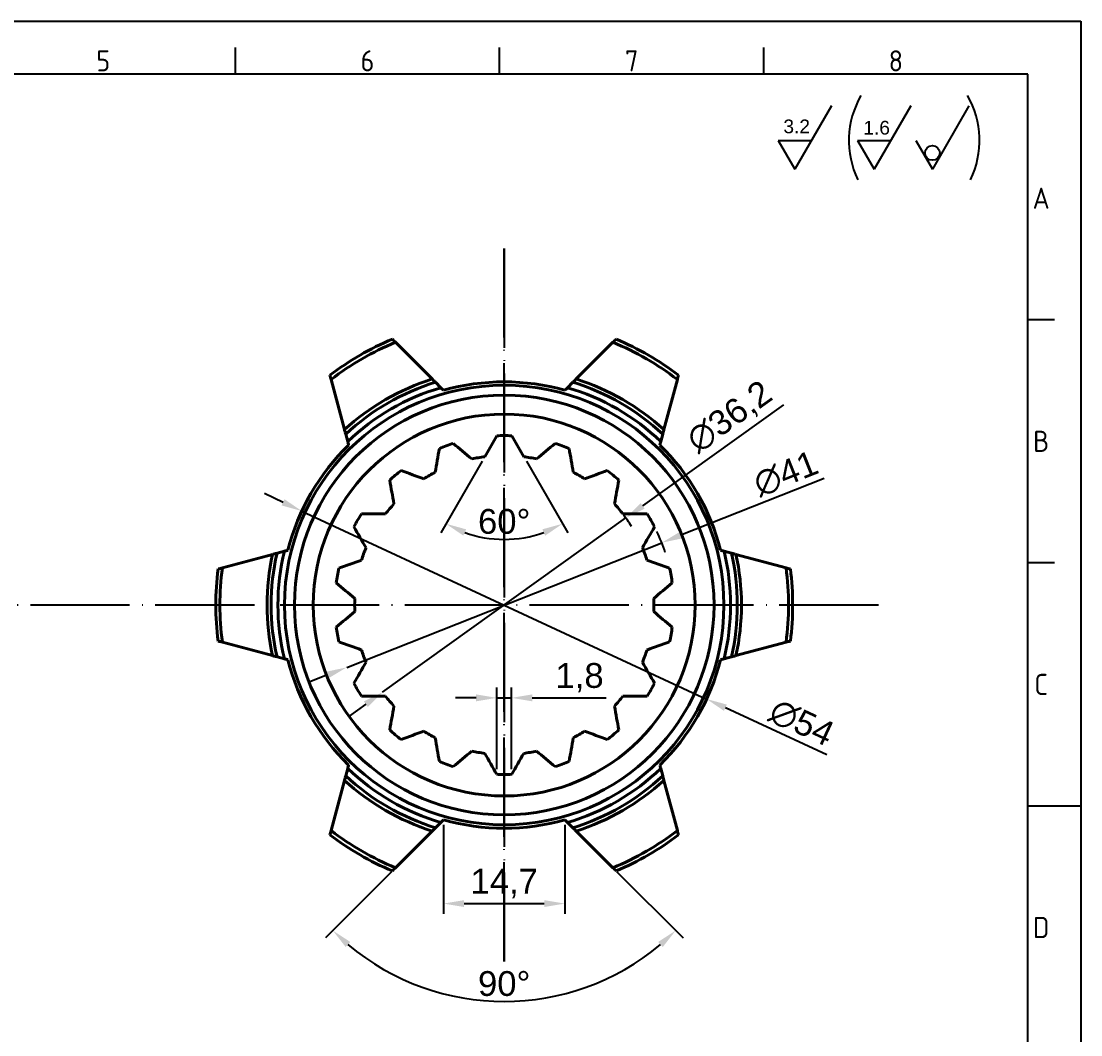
# Model space of a CAD drawing. Header units: millimetres. Extents: x 2521 to 2789, y 1164 to 1354.
# Drawn here: x 2660.9 to 2789.1, y 1231.5 to 1354.2 of the extents above; entities that cross this region are included whole.
import ezdxf
from ezdxf.enums import TextEntityAlignment as Align

# ---------------------------------------------------------------- set-up
doc = ezdxf.new("R2010")
doc.units = ezdxf.units.MM
doc.linetypes.add('ACAD_ISO04W100', pattern=[30, 24, -3, 0, -3])
doc.linetypes.add('ACAD_ISO05W100', pattern=[33, 24, -3, 0, -3, 0, -3])
for name, color, linetype, lineweight in [('AM_0', 7, 'Continuous', 40), ('AM_4', 1, 'ACAD_ISO04W100', 25), ('AM_5', 3, 'Continuous', 25), ('AM_BOR', 2, 'ACAD_ISO05W100', 35)]:
    doc.layers.add(name, color=color, linetype=linetype, lineweight=lineweight)
doc.styles.add('ACISOTS', font='isocp.shx', dxfattribs={"height": 1})
doc.styles.get("Standard").update_dxf_attribs({"font": 'arial.ttf'})
doc.dimstyles.new('ISO-25', dxfattribs={"dimtxt": 3, "dimasz": 2.5, "dimexe": 1.25, "dimexo": 0.625, "dimtad": 1, "dimtxsty": 'Standard', "dimcen": 2.5, "dimadec": 0, "dimazin": 0, "dimtfac": 1, "dimtmove": 0, "dimatfit": 3, "dimfxl": 1, "dimarcsym": 0})

# ---------------------------------------------------------------- blocks, each defined once
blk = doc.blocks.new('A3 ZTL')
for p, q in [((401.17, 280.82), (19.57, 280.82)), ((401.17, 9.78), (401.17, 280.82))]:
    blk.add_line(p, q)
at = {"layer": 'AM_BOR', "color": 135, "linetype": 'Continuous', "lineweight": 25}
for p, q in [((0, 290.61), (410.96, 290.61)), ((410.96, 290.61), (410.96, 0))]:
    blk.add_line(p, q, dxfattribs=at)
at = {"layer": 'AM_BOR', "color": 135, "lineweight": 25}
for p, q in [((254.4, 280.82), (254.4, 285.71)), ((303.33, 280.82), (303.33, 285.71)), ((352.25, 280.82), (352.25, 285.71)), ((406.07, 235.32), (401.17, 235.32)), ((406.07, 190.31), (401.17, 190.31)), ((401.17, 145.3), (410.96, 145.3))]:
    blk.add_line(p, q, dxfattribs=at)
at = {"layer": 'AM_BOR', "color": 135, "lineweight": 25, "style": 'ACISOTS'}
for s, p in [('5', (229.94, 283.27)), ('6', (278.86, 283.27)), ('7', (327.79, 283.27)), ('8', (376.71, 283.27)), ('A', (403.62, 257.83)), ('B', (403.62, 212.82)), ('C', (403.62, 167.81)), ('D', (403.62, 122.8))]:
    blk.add_text(s, height=3.91, dxfattribs=at).set_placement(p, align=Align.MIDDLE)
blk = doc.blocks.new('*D17')
at = {"layer": 'AM_5', "color": 0, "lineweight": -2, "transparency": 16777216}
for p, q in [((2716.66, 1300.94), (2711.66, 1292.28)), ((2722.01, 1300.94), (2727.01, 1292.28))]:
    blk.add_line(p, q, dxfattribs=at)
blk.add_arc((2719.33, 1305.57), 14.1, 250.1752, 289.8248, dxfattribs=at)
at = {"layer": 'AM_5', "color": 0, "transparency": 16777216}
for points in [[(2714.38, 1291.93), (2714.73, 1292.69), (2712.29, 1293.36)], [(2723.94, 1292.69), (2724.29, 1291.93), (2726.38, 1293.36)]]:
    blk.add_solid(points, dxfattribs=at)
at = {"layer": 'Defpoints', "color": 0, "transparency": 16777216}
for p in [(2718.43, 1304.01), (2720.23, 1304.01), (2716.97, 1301.48), (2721.7, 1301.48), (2716.89, 1291.69)]:
    blk.add_point(p, dxfattribs=at)
at = {"layer": 'AM_5', "color": 0, "transparency": 16777216, "insert": (2719.33, 1293.63), "char_height": 3, "attachment_point": 5}
blk.add_mtext('60°', dxfattribs=at)
blk = doc.blocks.new('*D18')
at = {"layer": 'AM_5', "color": 0, "lineweight": -2, "transparency": 16777216}
for p, q in [((2705.74, 1251.31), (2697.7, 1243.27)), ((2732.93, 1251.31), (2740.97, 1243.27))]:
    blk.add_line(p, q, dxfattribs=at)
blk.add_arc((2719.33, 1264.9), 29.34, 229.8832, 310.1168, dxfattribs=at)
at = {"layer": 'AM_5', "color": 0, "transparency": 16777216}
for points in [[(2700.15, 1242.16), (2700.71, 1242.77), (2698.59, 1244.15)], [(2737.96, 1242.77), (2738.52, 1242.16), (2740.08, 1244.15)]]:
    blk.add_solid(points, dxfattribs=at)
at = {"layer": 'Defpoints', "color": 0, "transparency": 16777216}
for p in [(2710.62, 1256.19), (2728.05, 1256.19), (2706.18, 1251.75), (2732.49, 1251.75), (2711.74, 1236.56)]:
    blk.add_point(p, dxfattribs=at)
at = {"layer": 'AM_5', "color": 0, "transparency": 16777216, "insert": (2719.33, 1237.72), "char_height": 3, "attachment_point": 5}
blk.add_mtext('90°', dxfattribs=at)
blk = doc.blocks.new('*D19')
at = {"layer": 'AM_5', "color": 0, "lineweight": -2, "transparency": 16777216}
for p, q in [((2718.43, 1263.68), (2718.43, 1273.55)), ((2720.23, 1263.68), (2720.23, 1273.55)), ((2715.93, 1272.3), (2713.43, 1272.3)), ((2718.43, 1272.3), (2720.23, 1272.3)), ((2722.73, 1272.3), (2731.67, 1272.3))]:
    blk.add_line(p, q, dxfattribs=at)
at = {"layer": 'AM_5', "color": 0, "transparency": 16777216}
for points in [[(2715.93, 1272.72), (2715.93, 1271.88), (2718.43, 1272.3)], [(2722.73, 1272.72), (2722.73, 1271.88), (2720.23, 1272.3)]]:
    blk.add_solid(points, dxfattribs=at)
at = {"layer": 'Defpoints', "color": 0, "transparency": 16777216}
for p in [(2720.23, 1272.3), (2718.43, 1263.05), (2720.23, 1263.05)]:
    blk.add_point(p, dxfattribs=at)
at = {"layer": 'AM_5', "color": 0, "transparency": 16777216, "insert": (2728.45, 1274.73), "char_height": 3, "attachment_point": 5}
blk.add_mtext('1,8', dxfattribs=at)
blk = doc.blocks.new('*D20')
at = {"layer": 'AM_5', "color": 0, "lineweight": -2, "transparency": 16777216}
for p, q in [((2711.98, 1256.93), (2711.98, 1246.16)), ((2726.68, 1256.93), (2726.68, 1246.16)), ((2714.48, 1247.41), (2724.18, 1247.41))]:
    blk.add_line(p, q, dxfattribs=at)
at = {"layer": 'AM_5', "color": 0, "transparency": 16777216}
for points in [[(2714.48, 1247.83), (2714.48, 1247), (2711.98, 1247.41)], [(2724.18, 1247.83), (2724.18, 1247), (2726.68, 1247.41)]]:
    blk.add_solid(points, dxfattribs=at)
at = {"layer": 'Defpoints', "color": 0, "transparency": 16777216}
for p in [(2711.98, 1257.55), (2726.68, 1257.55), (2726.68, 1247.41)]:
    blk.add_point(p, dxfattribs=at)
at = {"layer": 'AM_5', "color": 0, "transparency": 16777216, "insert": (2719.33, 1249.84), "char_height": 3, "attachment_point": 5}
blk.add_mtext('14,7', dxfattribs=at)
blk = doc.blocks.new('*D21')
at = {"layer": 'AM_5', "color": 0, "lineweight": -2, "transparency": 16777216}
for p, q in [((2753.11, 1307.74), (2736.08, 1295.53)), ((2704.62, 1272.99), (2734.05, 1294.08)), ((2702.59, 1271.53), (2700.56, 1270.08))]:
    blk.add_line(p, q, dxfattribs=at)
blk.add_arc((2719.33, 1283.53), 18.1, 31.6693, 37.5038, dxfattribs=at)
at = {"layer": 'AM_5', "color": 0, "transparency": 16777216}
for points in [[(2735.84, 1295.87), (2736.32, 1295.19), (2734.05, 1294.08)], [(2702.35, 1271.87), (2702.83, 1271.19), (2704.62, 1272.99)]]:
    blk.add_solid(points, dxfattribs=at)
at = {"layer": 'Defpoints', "color": 0, "transparency": 16777216}
for p in [(2734.05, 1294.08), (2704.62, 1272.99)]:
    blk.add_point(p, dxfattribs=at)
at = {"layer": 'AM_5', "color": 0, "transparency": 16777216, "insert": (2746.68, 1306.18), "char_height": 3, "attachment_point": 5, "rotation": 35.6262}
blk.add_mtext('∅36,2', dxfattribs=at)
blk = doc.blocks.new('*D22')
at = {"layer": 'AM_5', "color": 0, "lineweight": -2, "transparency": 16777216}
for p, q in [((2758.06, 1298.85), (2740.72, 1291.99)), ((2700.27, 1275.99), (2738.4, 1291.07)), ((2697.95, 1275.07), (2695.62, 1274.15))]:
    blk.add_line(p, q, dxfattribs=at)
blk.add_arc((2719.33, 1283.53), 20.5, 18.0861, 25.7369, dxfattribs=at)
at = {"layer": 'AM_5', "color": 0, "transparency": 16777216}
for points in [[(2740.57, 1292.38), (2740.88, 1291.6), (2738.4, 1291.07)], [(2697.79, 1275.46), (2698.1, 1274.69), (2700.27, 1275.99)]]:
    blk.add_solid(points, dxfattribs=at)
at = {"layer": 'Defpoints', "color": 0, "transparency": 16777216}
for p in [(2738.4, 1291.07), (2700.27, 1275.99)]:
    blk.add_point(p, dxfattribs=at)
at = {"layer": 'AM_5', "color": 0, "transparency": 16777216, "insert": (2753.41, 1299.42), "char_height": 3, "attachment_point": 5, "rotation": 21.5797}
blk.add_mtext('∅41', dxfattribs=at)
blk = doc.blocks.new('*D23')
at = {"layer": 'AM_5', "color": 0, "lineweight": -2, "transparency": 16777216}
for p, q in [((2692.58, 1295.95), (2690.31, 1297.01)), ((2694.84, 1294.9), (2743.82, 1272.16)), ((2758.37, 1265.41), (2746.09, 1271.11))]:
    blk.add_line(p, q, dxfattribs=at)
at = {"layer": 'AM_5', "color": 0, "transparency": 16777216}
for points in [[(2692.75, 1296.33), (2692.4, 1295.58), (2694.84, 1294.9)], [(2746.27, 1271.49), (2745.92, 1270.73), (2743.82, 1272.16)]]:
    blk.add_solid(points, dxfattribs=at)
at = {"layer": 'Defpoints', "color": 0, "transparency": 16777216}
for p in [(2694.84, 1294.9), (2743.82, 1272.16)]:
    blk.add_point(p, dxfattribs=at)
at = {"layer": 'AM_5', "color": 0, "transparency": 16777216, "insert": (2755.32, 1269.3), "char_height": 3, "attachment_point": 5, "rotation": 335.0972}
blk.add_mtext('∅54', dxfattribs=at)

msp = doc.modelspace()

# ---------------------------------------------------------------- linework, layer by layer
at = {"layer": 'AM_0'}
for p, q in [((2706.179, 1315.318), (2710.619, 1310.878)), ((2728.049, 1310.878), (2732.489, 1315.318)), ((2700.01, 1304.752), (2698.385, 1310.818)), ((2711.018, 1310.479), (2711.672, 1309.825)), ((2726.996, 1309.825), (2727.65, 1310.479)), ((2740.283, 1310.818), (2738.658, 1304.752)), ((2700.395, 1303.314), (2700.156, 1304.207)), ((2718.434, 1304.013), (2716.97, 1301.478)), ((2720.234, 1304.013), (2721.698, 1301.478)), ((2738.512, 1304.207), (2738.273, 1303.314)), ((2691.84, 1289.804), (2692.733, 1290.043)), ((2745.935, 1290.043), (2746.828, 1289.804)), ((2685.23, 1288.033), (2691.295, 1289.658)), ((2747.373, 1289.658), (2753.438, 1288.033)), ((2691.295, 1277.407), (2685.23, 1279.033)), ((2753.438, 1279.033), (2747.373, 1277.407)), ((2692.733, 1277.022), (2691.84, 1277.261)), ((2746.828, 1277.261), (2745.935, 1277.022)), ((2700.156, 1262.858), (2700.395, 1263.751)), ((2738.273, 1263.751), (2738.512, 1262.858)), ((2698.385, 1256.248), (2700.01, 1262.313)), ((2738.658, 1262.313), (2740.283, 1256.248)), ((2711.672, 1257.241), (2711.018, 1256.587)), ((2727.65, 1256.587), (2726.996, 1257.241)), ((2710.619, 1256.188), (2706.179, 1251.747)), ((2732.489, 1251.747), (2728.049, 1256.188))]:
    msp.add_line(p, q, dxfattribs=at)
for radius in [26.586, 25.386, 23.1]:
    msp.add_circle((2719.334, 1283.533), radius, dxfattribs=at)
for radius, start, end in [(34.9, 112.82307, 127.17693), (34.9, 52.82307, 67.17693), (34.4, 112.48319, 127.51681), (34.4, 52.48319, 67.51681), (28.7, 107.67666, 132.32334), (28.2, 107.15054, 132.84946), (27, 74.20346, 105.79654), (28.2, 47.15054, 72.84946), (28.7, 47.67666, 72.32334), (27.386, 106.24672, 133.75328), (27.386, 46.24672, 73.75328), (20.5, 87.48377, 92.51623), (27, 134.20346, 165.79654), (20.5, 107.48377, 112.51623), (20.5, 67.48377, 72.51623), (27, 14.20346, 45.79654), (18.1, 97.50382, 102.49618), (18.1, 77.50382, 82.49618), (20.5, 127.48377, 132.51623), (18.1, 117.50382, 122.49618), (18.1, 57.50382, 62.49618), (20.5, 47.48377, 52.51623), (18.1, 137.50382, 142.49618), (18.1, 37.50382, 42.49618), (20.5, 147.48377, 152.51623), (20.5, 27.48377, 32.51623), (27.386, 166.24672, 193.75328), (18.1, 157.50382, 162.49618), (18.1, 17.50382, 22.49618), (27.386, 346.24672, 13.75328), (28.7, 167.67666, 192.32334), (28.2, 167.15054, 192.84946), (28.2, 347.15054, 12.84946), (28.7, 347.67666, 12.32334), (34.9, 172.82307, 187.17693), (34.4, 172.48319, 187.51681), (20.5, 167.48377, 172.51623), (20.5, 7.48377, 12.51623), (34.4, 352.48319, 7.51681), (34.9, 352.82307, 7.17693), (18.1, 177.50382, 182.49618), (18.1, 357.50382, 2.49618), (20.5, 187.48377, 192.51623), (20.5, 347.48377, 352.51623), (18.1, 197.50382, 202.49618), (18.1, 337.50382, 342.49618), (27, 194.20346, 225.79654), (27, 314.20346, 345.79654), (20.5, 207.48377, 212.51623), (20.5, 327.48377, 332.51623), (18.1, 217.50382, 222.49618), (18.1, 317.50382, 322.49618), (20.5, 227.48377, 232.51623), (18.1, 237.50382, 242.49618), (18.1, 297.50382, 302.49618), (20.5, 307.48377, 312.51623), (18.1, 257.50382, 262.49618), (18.1, 277.50382, 282.49618), (20.5, 247.48377, 252.51623), (20.5, 287.48377, 292.51623), (27.386, 226.24672, 253.75328), (20.5, 267.48377, 272.51623), (27.386, 286.24672, 313.75328), (28.7, 227.67666, 252.32334), (28.2, 227.15054, 252.84946), (28.2, 287.15054, 312.84946), (28.7, 287.67666, 312.32334), (27, 254.20346, 285.79654), (34.9, 232.82307, 247.17693), (34.4, 232.48319, 247.51681), (34.4, 292.48319, 307.51681), (34.9, 292.82307, 307.17693)]:
    msp.add_arc((2719.334, 1283.533), radius, start, end, dxfattribs=at)
for points in [[(2705.797, 1315.7), (2705.924, 1315.573), (2706.051, 1315.446), (2706.179, 1315.318)], [(2732.489, 1315.318), (2732.616, 1315.446), (2732.744, 1315.573), (2732.871, 1315.7)], [(2698.385, 1310.818), (2698.338, 1310.992), (2698.291, 1311.166), (2698.245, 1311.34)], [(2740.423, 1311.34), (2740.377, 1311.166), (2740.33, 1310.992), (2740.283, 1310.818)], [(2711.984, 1309.513), (2711.883, 1309.614), (2711.779, 1309.718), (2711.672, 1309.825)], [(2726.996, 1309.825), (2726.89, 1309.719), (2726.784, 1309.613), (2726.684, 1309.513)], [(2700.395, 1303.314), (2700.434, 1303.17), (2700.473, 1303.025), (2700.509, 1302.888)], [(2715.418, 1301.204), (2714.666, 1301.835), (2713.919, 1302.462), (2713.175, 1303.086)], [(2725.493, 1303.086), (2724.749, 1302.462), (2724.002, 1301.835), (2723.25, 1301.204)], [(2738.159, 1302.888), (2738.196, 1303.026), (2738.234, 1303.168), (2738.273, 1303.314)], [(2711.484, 1302.47), (2711.315, 1301.514), (2711.146, 1300.554), (2710.975, 1299.587)], [(2727.693, 1299.587), (2727.522, 1300.554), (2727.353, 1301.514), (2727.184, 1302.47)], [(2709.61, 1298.799), (2708.687, 1299.135), (2707.771, 1299.468), (2706.859, 1299.8)], [(2731.809, 1299.8), (2730.897, 1299.468), (2729.98, 1299.135), (2729.058, 1298.799)], [(2705.48, 1298.643), (2705.649, 1297.687), (2705.818, 1296.727), (2705.988, 1295.76)], [(2732.679, 1295.76), (2732.85, 1296.727), (2733.019, 1297.687), (2733.188, 1298.643)], [(2704.975, 1294.552), (2703.994, 1294.552), (2703.018, 1294.552), (2702.048, 1294.552)], [(2736.62, 1294.552), (2735.65, 1294.552), (2734.675, 1294.552), (2733.693, 1294.552)], [(2701.148, 1292.993), (2701.633, 1292.153), (2702.12, 1291.308), (2702.611, 1290.458)], [(2736.057, 1290.458), (2736.547, 1291.308), (2737.035, 1292.153), (2737.52, 1292.993)], [(2693.159, 1290.158), (2693.021, 1290.121), (2692.879, 1290.083), (2692.733, 1290.043)], [(2745.935, 1290.043), (2745.79, 1290.082), (2745.646, 1290.121), (2745.509, 1290.158)], [(2702.072, 1288.977), (2701.15, 1288.641), (2700.233, 1288.307), (2699.321, 1287.975)], [(2739.347, 1287.975), (2738.435, 1288.307), (2737.518, 1288.641), (2736.596, 1288.977)], [(2684.707, 1287.893), (2684.881, 1287.94), (2685.055, 1287.986), (2685.23, 1288.033)], [(2753.438, 1288.033), (2753.612, 1287.986), (2753.787, 1287.94), (2753.961, 1287.893)], [(2699.009, 1286.203), (2699.752, 1285.579), (2700.499, 1284.952), (2701.251, 1284.321)], [(2737.417, 1284.321), (2738.169, 1284.952), (2738.916, 1285.579), (2739.659, 1286.203)], [(2701.251, 1282.744), (2700.499, 1282.113), (2699.752, 1281.487), (2699.009, 1280.863)], [(2739.659, 1280.863), (2738.916, 1281.487), (2738.169, 1282.113), (2737.417, 1282.744)], [(2685.23, 1279.033), (2685.055, 1279.079), (2684.881, 1279.126), (2684.707, 1279.173)], [(2699.321, 1279.09), (2700.233, 1278.758), (2701.15, 1278.425), (2702.072, 1278.089)], [(2736.596, 1278.089), (2737.518, 1278.425), (2738.435, 1278.758), (2739.347, 1279.09)], [(2753.961, 1279.173), (2753.787, 1279.126), (2753.612, 1279.079), (2753.438, 1279.033)], [(2692.733, 1277.022), (2692.878, 1276.983), (2693.022, 1276.945), (2693.159, 1276.908)], [(2745.509, 1276.908), (2745.647, 1276.945), (2745.789, 1276.983), (2745.935, 1277.022)], [(2702.611, 1276.607), (2702.12, 1275.757), (2701.633, 1274.913), (2701.148, 1274.072)], [(2737.52, 1274.072), (2737.035, 1274.913), (2736.547, 1275.757), (2736.057, 1276.607)], [(2702.048, 1272.513), (2703.018, 1272.513), (2703.994, 1272.513), (2704.975, 1272.513)], [(2733.693, 1272.513), (2734.675, 1272.513), (2735.65, 1272.513), (2736.62, 1272.513)], [(2705.988, 1271.305), (2705.818, 1270.339), (2705.649, 1269.378), (2705.48, 1268.422)], [(2733.188, 1268.422), (2733.019, 1269.378), (2732.85, 1270.339), (2732.679, 1271.305)], [(2706.859, 1267.265), (2707.771, 1267.597), (2708.687, 1267.931), (2709.61, 1268.267)], [(2729.058, 1268.267), (2729.98, 1267.931), (2730.897, 1267.597), (2731.809, 1267.265)], [(2710.975, 1267.478), (2711.146, 1266.512), (2711.315, 1265.551), (2711.484, 1264.595)], [(2727.184, 1264.595), (2727.353, 1265.551), (2727.522, 1266.512), (2727.693, 1267.478)], [(2713.175, 1263.98), (2713.919, 1264.604), (2714.666, 1265.231), (2715.418, 1265.862)], [(2716.97, 1265.588), (2717.461, 1264.738), (2717.949, 1263.893), (2718.434, 1263.053)], [(2720.234, 1263.053), (2720.719, 1263.893), (2721.207, 1264.738), (2721.698, 1265.588)], [(2723.25, 1265.862), (2724.002, 1265.231), (2724.749, 1264.604), (2725.493, 1263.98)], [(2700.509, 1264.177), (2700.472, 1264.039), (2700.434, 1263.897), (2700.395, 1263.751)], [(2738.273, 1263.751), (2738.234, 1263.895), (2738.195, 1264.04), (2738.159, 1264.177)], [(2711.672, 1257.241), (2711.778, 1257.346), (2711.884, 1257.452), (2711.984, 1257.552)], [(2726.684, 1257.552), (2726.785, 1257.451), (2726.889, 1257.347), (2726.996, 1257.241)], [(2698.245, 1255.725), (2698.291, 1255.899), (2698.338, 1256.073), (2698.385, 1256.248)], [(2740.283, 1256.248), (2740.33, 1256.073), (2740.377, 1255.899), (2740.423, 1255.725)], [(2706.179, 1251.747), (2706.051, 1251.62), (2705.924, 1251.493), (2705.797, 1251.365)], [(2732.871, 1251.365), (2732.744, 1251.493), (2732.616, 1251.62), (2732.489, 1251.747)]]:
    msp.add_open_spline(points, degree=3, dxfattribs=at)
for points in [[(2710.619, 1310.878), (2710.619, 1310.878), (2710.669, 1310.828), (2710.82, 1310.677), (2710.919, 1310.578), (2711.018, 1310.479)], [(2727.65, 1310.479), (2727.749, 1310.578), (2727.847, 1310.676), (2727.999, 1310.828), (2728.049, 1310.878), (2728.049, 1310.878)], [(2700.156, 1304.207), (2700.12, 1304.343), (2700.084, 1304.477), (2700.028, 1304.685), (2700.01, 1304.752), (2700.01, 1304.752)], [(2738.658, 1304.752), (2738.658, 1304.752), (2738.64, 1304.684), (2738.584, 1304.478), (2738.548, 1304.343), (2738.512, 1304.207)], [(2691.295, 1289.658), (2691.295, 1289.658), (2691.363, 1289.676), (2691.57, 1289.732), (2691.705, 1289.768), (2691.84, 1289.804)], [(2746.828, 1289.804), (2746.963, 1289.768), (2747.097, 1289.732), (2747.305, 1289.676), (2747.373, 1289.658), (2747.373, 1289.658)], [(2691.84, 1277.261), (2691.705, 1277.298), (2691.571, 1277.333), (2691.363, 1277.389), (2691.295, 1277.407), (2691.295, 1277.407)], [(2747.373, 1277.407), (2747.373, 1277.407), (2747.305, 1277.389), (2747.098, 1277.334), (2746.963, 1277.298), (2746.828, 1277.261)], [(2700.01, 1262.313), (2700.01, 1262.313), (2700.028, 1262.381), (2700.083, 1262.588), (2700.12, 1262.723), (2700.156, 1262.858)], [(2738.512, 1262.858), (2738.548, 1262.723), (2738.584, 1262.589), (2738.64, 1262.381), (2738.658, 1262.313), (2738.658, 1262.313)], [(2711.018, 1256.587), (2710.919, 1256.487), (2710.821, 1256.39), (2710.669, 1256.237), (2710.619, 1256.188), (2710.619, 1256.188)], [(2728.049, 1256.188), (2728.049, 1256.188), (2727.999, 1256.238), (2727.848, 1256.389), (2727.749, 1256.488), (2727.65, 1256.587)]]:
    msp.add_open_spline(points, degree=3, knots=[0, 0, 0, 0, 0.5, 0.5, 1, 1, 1, 1], dxfattribs=at)
at = {"layer": 'AM_4', "ltscale": 0.5}
for p, q in [((2719.334, 1240.407), (2719.334, 1326.659)), ((2719.334, 1326.659), (2719.334, 1240.407)), ((2764.61, 1283.533), (2580.511, 1283.533))]:
    msp.add_line(p, q, dxfattribs=at)
at = {"layer": 'AM_5'}
for p, q in [((2758.932, 1343.921), (2754.506, 1336.254)), ((2768.518, 1343.921), (2764.091, 1336.254)), ((2775.566, 1343.921), (2771.14, 1336.254)), ((2752.494, 1339.739), (2756.517, 1339.739)), ((2752.494, 1339.739), (2754.506, 1336.254)), ((2762.079, 1339.739), (2766.103, 1339.739)), ((2762.079, 1339.739), (2764.091, 1336.254)), ((2769.128, 1339.739), (2771.14, 1336.254))]:
    msp.add_line(p, q, dxfattribs=at)
msp.add_circle((2771.147, 1338.229), 0.892, dxfattribs=at)
for centre, start, end in [((2771.867, 1339.731), 149.81687, 205.95777), ((2766.01, 1339.731), 334.04223, 30.18313)]:
    msp.add_arc(centre, 10.835, start, end, dxfattribs=at)

# ---------------------------------------------------------------- block references
at = {"linetype": 'ByBlock', "lineweight": 0, "xscale": 0.6534000000000001, "yscale": 0.6534000000000001, "zscale": 0.6534000000000001}
msp.add_blockref('A3 ZTL', (2520.579, 1164.283), dxfattribs=at)

# ---------------------------------------------------------------- texts
at = {"layer": 'AM_5', "char_height": 1.656, "attachment_point": 1}
for s, insert in [('3.2', (2753.115, 1342.269)), ('1.6', (2762.788, 1342.109))]:
    msp.add_mtext_dynamic_manual_height_columns(s, width=18.23779, gutter_width=12.5, heights=[0], dxfattribs=dict(at, insert=insert))

# ---------------------------------------------------------------- dimensions: what is measured, and where the dimension line sits
at = {"layer": 'AM_5'}
for p1, p2, picture, middle in [((2704.622, 1272.99), (2734.046, 1294.076), '*D21', (2748.121, 1304.162)), ((2700.271, 1275.993), (2738.397, 1291.073), '*D22', (2754.229, 1297.335)), ((2694.844, 1294.902), (2743.824, 1272.164), '*D23', (2754.375, 1267.265))]:
    dim = msp.add_diameter_dim_2p(p1=p1, p2=p2, dimstyle='ISO-25', dxfattribs=at)
    dim.commit()
    dim.dimension.update_dxf_attribs({"geometry": picture, "text_midpoint": middle, "dimtype": 163})
for base, line1, line2, picture, middle in [((2716.886, 1291.69), ((2720.234, 1304.013), (2721.698, 1301.478)), ((2718.434, 1304.013), (2716.97, 1301.478)), '*D17', (2719.334, 1293.633)), ((2711.74, 1236.56), ((2732.489, 1251.747), (2728.049, 1256.188)), ((2710.619, 1256.188), (2706.179, 1251.747)), '*D18', (2719.334, 1237.717))]:
    dim = msp.add_angular_dim_2l(base=base, line1=line1, line2=line2, dimstyle='ISO-25', dxfattribs=at)
    dim.commit()
    dim.dimension.update_dxf_attribs({"geometry": picture, "text_midpoint": middle})
for base, p1, p2, picture, middle in [((2720.234, 1272.299), (2718.434, 1263.053), (2720.234, 1263.053), '*D19', (2728.452, 1274.727)), ((2726.684, 1247.413), (2711.984, 1257.552), (2726.684, 1257.552), '*D20', (2719.334, 1249.841))]:
    dim = msp.add_linear_dim(base=base, p1=p1, p2=p2, dimstyle='ISO-25', dxfattribs=at)
    dim.commit()
    dim.dimension.update_dxf_attribs({"geometry": picture, "text_midpoint": middle})

doc.saveas('drawing.dxf')
